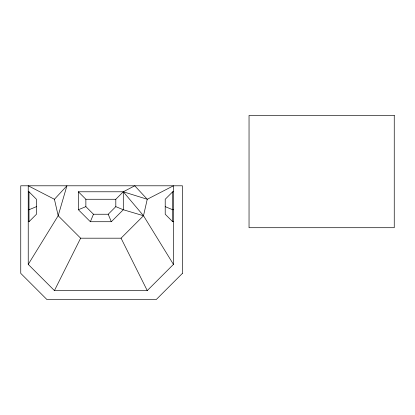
<?xml version="1.0" encoding="UTF-8"?>
<svg xmlns="http://www.w3.org/2000/svg" width="415" height="415" viewBox="0 0 415 415"><rect width="100%" height="100%" fill="white"/><g stroke="black" fill="none" stroke-linecap="round" stroke-linejoin="round"><path stroke-width="0.62" d="M173.444 264.386L143.502 215.733L147.247 199.267L173.444 185.796L173.444 264.386L147.247 290.583L54.432 290.583L28.236 264.386L28.236 185.796L54.432 199.267L58.173 215.733L80.629 238.189L121.05 238.189L143.502 215.733L123.297 191.782L78.383 191.782L78.383 209.746L90.361 221.719L111.319 221.719L123.297 209.746L123.297 191.782L134.756 185.796L147.247 199.267L123.297 191.782L115.811 199.267L85.869 199.267L78.383 191.782M90.361 221.719L93.463 214.239L85.869 206.644L85.869 199.267M54.432 290.583L80.629 238.189M28.236 264.386L58.173 215.733L66.924 185.796L54.432 199.267M28.236 221.719L28.983 221.719L36.468 214.239L36.468 199.267L28.983 191.782L28.236 191.782M93.463 214.239L108.216 214.239L115.811 206.644L115.811 199.267M173.444 191.782L172.697 191.782L165.212 199.267L165.212 214.239L172.697 221.719L173.444 221.719M36.468 206.644L28.983 209.746L28.236 209.746M78.383 209.746L85.869 206.644M173.444 209.746L172.697 209.746L165.212 206.644M143.502 215.733L123.297 209.746L115.811 206.644M121.05 238.189L147.247 290.583M108.216 214.239L111.319 221.719M172.697 191.782L172.697 221.719M28.983 191.782L28.983 221.719M182.424 273.366L156.227 299.563L46.947 299.563L20.75 273.366L20.75 185.796L182.424 185.796L182.424 273.366M394.25 115.437L249.042 115.437L249.042 227.71L394.25 227.71L394.25 115.437"/></g></svg>
